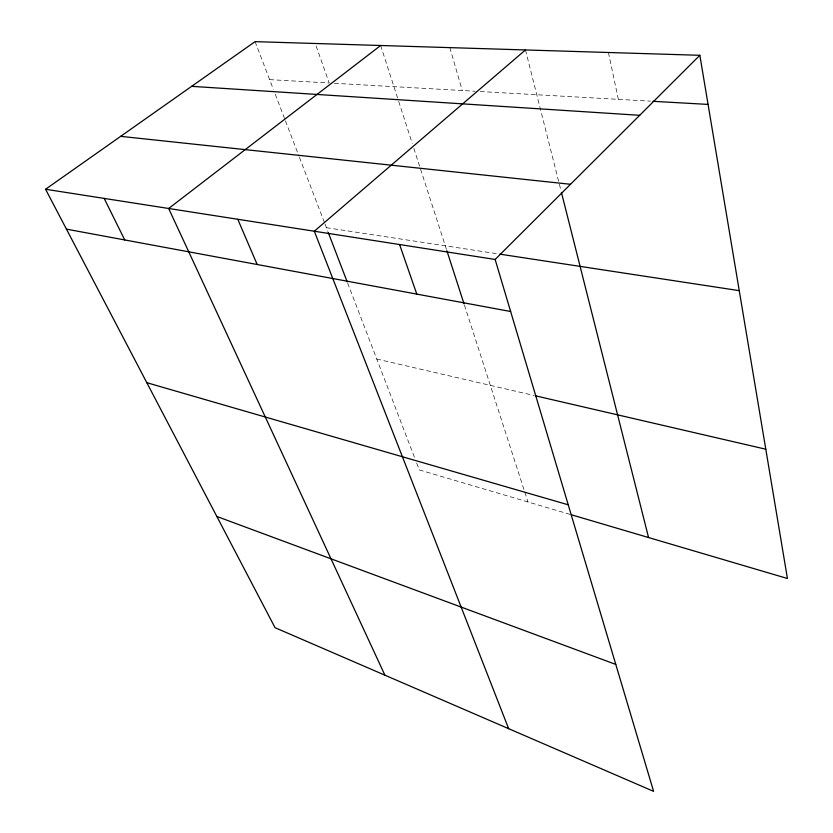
<?xml version="1.0" encoding="UTF-8"?>
<svg xmlns="http://www.w3.org/2000/svg" width="833" height="833" viewBox="0 0 833 833"><rect width="100%" height="100%" fill="white"/><g stroke="black" fill="none" stroke-linecap="round" stroke-linejoin="round"><path stroke-width="0.62" stroke-dasharray="4.17 3.12" d="M269.642 79.635L329.233 82.998L315.665 44.69M334.418 83.29L475.102 91.245M480.245 91.536L650.396 101.157M326.411 227.68L498.603 253.95M376.766 359.023L534.12 395.508M570.105 514.398L419.291 469.916L416.521 462.69M255.075 41.65L273.359 89.339M275.223 94.191L285.001 119.681M285.459 120.889L298.953 156.083M299.422 157.302L324.547 222.828M325.016 224.046L327.796 231.303M347.663 283.116L414.667 457.869M380.65 45.503L398.32 100.231M398.715 101.47L412.252 143.411M413.845 148.347L446.498 249.525M464.429 305.086L524.405 490.929M524.8 492.147L527.976 501.976M449.851 47.627L462.263 90.526M525.467 49.949L561.13 191.205M608.423 52.5L618.357 99.346"/><path stroke-width="1.25" d="M495.135 259.459L653.603 791.35L275.046 627.686L45.565 189.258L495.135 259.459L699.845 55.301L787.435 578.498L571.344 514.763M525.467 49.949L314.312 231.22L508.651 728.688M380.65 45.503L168.672 208.479L384.919 675.188M45.565 189.258L255.075 41.65L699.845 55.301M652.957 101.303L708.071 104.417M191.642 86.34L639.682 115.308M120.65 136.352L570.511 184.28M499.873 254.148L739.246 290.655M66.432 229.137L510.65 311.511M535.369 395.79L765.798 449.216M146.806 382.691L568.231 504.798M216.84 516.47L615.785 664.422M104.177 198.41L124.742 239.946M237.769 219.266L257.178 264.509M328.254 232.501L347.205 281.908M399.569 244.538L416.792 294.111M446.894 250.754L464.033 303.858M561.442 192.465L648.563 537.535"/></g></svg>
